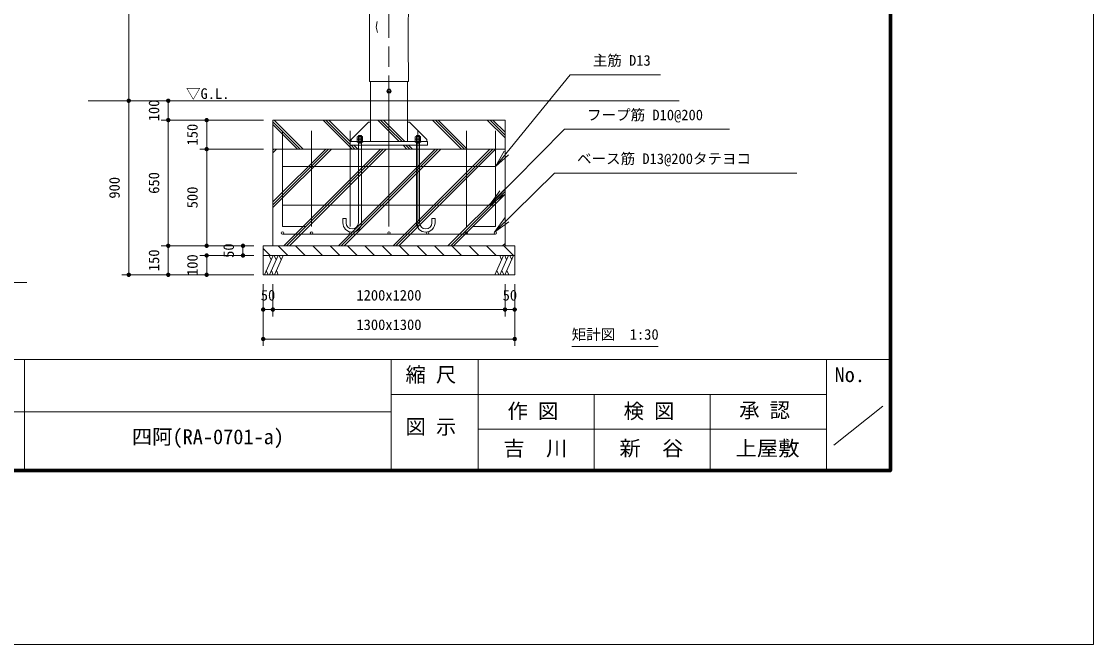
# Model space of a CAD drawing. Units: millimetres at full size, sheet at 1:50, with parts at other scales. Extents: x -1000 to 22000, y -750 to 15600.
# Drawn here: x 12764 to 22000, y -750 to 4620 of the extents above; entities that cross this region are included whole.
import ezdxf
from ezdxf.enums import TextEntityAlignment as Align

# ---------------------------------------------------------------- set-up
doc = ezdxf.new("R2010")
doc.units = ezdxf.units.MM
doc.header["$LTSCALE"] = 50
doc.linetypes.add('CHAIN', pattern=[18.5, 12, -1.5, 3.5, -1.5])
doc.layers.add('D-BGD-TXT', color=7, linetype='Continuous')
for name, color, linetype, lineweight in [('D-BMK', 2, 'CHAIN', 13), ('D-STR', 1, 'Continuous', 13), ('D-STR-DIM', 7, 'Continuous', 13), ('D-STR-HTXT', 7, 'Continuous', 13), ('D-STR-TXT', 7, 'Continuous', 13), ('D-TTL', 7, 'Continuous', 70), ('D-TTL-FRAM', 7, 'Continuous', 13), ('D-TTL-TXT', 7, 'Continuous', 13), ('V-nasSTD', 5, 'Continuous', 13)]:
    doc.layers.add(name, color=color, linetype=linetype, lineweight=lineweight)
doc.styles.add('ＭＳ ゴシック', font='')
doc.styles.get('ＭＳ ゴシック').set_extended_font_data('MS Gothic')

# ---------------------------------------------------------------- blocks, each defined once
blk = doc.blocks.new('filled_dot')
at = {"color": 0, "linetype": 'Continuous', "lineweight": -2, "const_width": 1.25}
blk.add_lwpolyline([(-0.625, 0, 1), (0.625, 0, 1)], format="xyb", close=True, dxfattribs=at)
blk = doc.blocks.new('open_arrow')
at = {"color": 0, "linetype": 'Continuous', "lineweight": -2}
blk.add_lwpolyline([(7.5, 1.25), (0, 0), (7.5, -1.25)], dxfattribs=at)

msp = doc.modelspace()

# ---------------------------------------------------------------- linework, layer by layer
at = {"layer": 'D-BMK'}
msp.add_line((15930.19, 3553.11), (15930.19, 9904.27), dxfattribs=at)
at = {"layer": 'D-STR'}
for p, q in [((15771.27, 4103.11), (15762.94, 4103.11)), ((15950.77, 4019.78), (15909.61, 4019.78)), ((15911.91, 4019.78), (15921.05, 4035.61)), ((15921.05, 4003.95), (15911.91, 4019.78)), ((15921.05, 4035.61), (15939.33, 4035.61)), ((15939.33, 4003.95), (15921.05, 4003.95)), ((15930.19, 4040.36), (15930.19, 3999.2)), ((15939.33, 4035.61), (15948.47, 4019.78)), ((15948.47, 4019.78), (15939.33, 4003.95)), ((13338.94, 3936.45), (18430.19, 3936.45)), ((15165.96, 3519.78), (14930.19, 3755.55)), ((15141.79, 3519.78), (14930.19, 3731.38)), ((15190.12, 3519.78), (14940.12, 3769.78)), ((15596.86, 3536.12), (15363.2, 3769.78)), ((15596.86, 3560.29), (15387.36, 3769.78)), ((15596.86, 3584.45), (15411.53, 3769.78)), ((15930.19, 3674.19), (15834.6, 3769.78)), ((15930.19, 3698.36), (15858.77, 3769.78)), ((15930.19, 3722.52), (15882.93, 3769.78)), ((16067.93, 3584.78), (15930.19, 3722.52)), ((16043.77, 3584.78), (15930.19, 3698.36)), ((16556, 3519.78), (16306, 3769.78)), ((16580.17, 3519.78), (16330.17, 3769.78)), ((16604.34, 3519.78), (16354.34, 3769.78)), ((16930.19, 3617), (16777.41, 3769.78)), ((16930.19, 3641.17), (16801.58, 3769.78)), ((16930.19, 3665.33), (16825.74, 3769.78)), ((15013.52, 2853.11), (15013.52, 3678.14)), ((15263.52, 2853.11), (15263.52, 3678.14)), ((15596.86, 2853.11), (15596.86, 3678.14)), ((15657.1, 3626.28), (15661.19, 3628.45)), ((15657.1, 3606.78), (15657.1, 3626.28)), ((15657.1, 3604.61), (15661.19, 3606.78)), ((15657.1, 3606.78), (15703.28, 3606.78)), ((15657.1, 3585.11), (15657.1, 3604.61)), ((15661.19, 3628.45), (15699.19, 3628.45)), ((15661.19, 3606.78), (15699.19, 3606.78)), ((15666.86, 3638.11), (15666.86, 2884.78)), ((15693.52, 3638.11), (15666.86, 3638.11)), ((15668.64, 3606.78), (15668.64, 3626.28)), ((15668.64, 3585.11), (15668.64, 3604.61)), ((15680.19, 3602.45), (15680.19, 3632.78)), ((15680.19, 3575.45), (15680.19, 3611.11)), ((15691.74, 3606.78), (15691.74, 3626.28)), ((15691.74, 3585.11), (15691.74, 3604.61)), ((15693.52, 3638.11), (15693.52, 2884.78)), ((15703.28, 3626.28), (15699.19, 3628.45)), ((15703.28, 3604.61), (15699.19, 3606.78)), ((15703.28, 3606.78), (15703.28, 3626.28)), ((15703.28, 3585.11), (15703.28, 3604.61)), ((15930.19, 2853.11), (15930.19, 3678.14)), ((16019.6, 3584.78), (15930.19, 3674.19)), ((16157.1, 3626.28), (16161.19, 3628.45)), ((16157.1, 3606.78), (16157.1, 3626.28)), ((16157.1, 3604.61), (16161.19, 3606.78)), ((16203.28, 3606.78), (16157.1, 3606.78)), ((16157.1, 3585.11), (16157.1, 3604.61)), ((16199.19, 3628.45), (16161.19, 3628.45)), ((16199.19, 3606.78), (16161.19, 3606.78)), ((16166.86, 3638.11), (16166.86, 2884.78)), ((16166.86, 3638.11), (16193.52, 3638.11)), ((16168.64, 3606.78), (16168.64, 3626.28)), ((16168.64, 3585.11), (16168.64, 3604.61)), ((16180.19, 2853.11), (16180.19, 3678.14)), ((16180.19, 3602.45), (16180.19, 3632.78)), ((16180.19, 3575.45), (16180.19, 3611.11)), ((16191.74, 3606.78), (16191.74, 3626.28)), ((16191.74, 3585.11), (16191.74, 3604.61)), ((16193.52, 3638.11), (16193.52, 2884.78)), ((16203.28, 3626.28), (16199.19, 3628.45)), ((16203.28, 3604.61), (16199.19, 3606.78)), ((16203.28, 3606.78), (16203.28, 3626.28)), ((16203.28, 3585.11), (16203.28, 3604.61)), ((16596.86, 2853.11), (16596.86, 3678.14)), ((16846.86, 2853.11), (16846.86, 3678.14)), ((14930.19, 3064.32), (15385.65, 3519.78)), ((14930.19, 3511.55), (14938.42, 3519.78)), ((14930.19, 3040.15), (15409.82, 3519.78)), ((14930.19, 3487.39), (14962.58, 3519.78)), ((14930.19, 3015.98), (15433.99, 3519.78)), ((15023.73, 2686.45), (15857.06, 3519.78)), ((15047.89, 2686.45), (15881.23, 3519.78)), ((15072.06, 2686.45), (15905.39, 3519.78)), ((16513.52, 3519.78), (15346.86, 3519.78)), ((15495.13, 2686.45), (16328.46, 3519.78)), ((15519.3, 2686.45), (16352.63, 3519.78)), ((15543.46, 2686.45), (16376.8, 3519.78)), ((15613.2, 3519.78), (15596.86, 3536.12)), ((15637.36, 3519.78), (15604.03, 3553.11)), ((15661.53, 3519.78), (15628.2, 3553.11)), ((15655.19, 3585.11), (15705.19, 3585.11)), ((15655.19, 3585.11), (15655.19, 3579.78)), ((15655.19, 3579.78), (15705.19, 3579.78)), ((15693.52, 3571.45), (15666.86, 3571.45)), ((15705.19, 3585.11), (15705.19, 3579.78)), ((15966.53, 2686.45), (16799.87, 3519.78)), ((15990.7, 2686.45), (16824.03, 3519.78)), ((16014.87, 2686.45), (16848.2, 3519.78)), ((16084.6, 3519.78), (16051.27, 3553.11)), ((16108.77, 3519.78), (16075.43, 3553.11)), ((16132.93, 3519.78), (16099.6, 3553.11)), ((16205.19, 3585.11), (16155.19, 3585.11)), ((16155.19, 3585.11), (16155.19, 3579.78)), ((16205.19, 3579.78), (16155.19, 3579.78)), ((16166.86, 3571.45), (16193.52, 3571.45)), ((16205.19, 3585.11), (16205.19, 3579.78)), ((16846.86, 3369.78), (15013.52, 3369.78)), ((16437.94, 2686.45), (16930.19, 3178.7)), ((16462.11, 2686.45), (16930.19, 3154.53)), ((16486.27, 2686.45), (16930.19, 3130.37)), ((16846.86, 3036.45), (15013.52, 3036.45)), ((15560.19, 2923.11), (15533.52, 2923.11)), ((15533.52, 2884.78), (15533.52, 2923.11)), ((15560.19, 2884.78), (15560.19, 2923.11)), ((16300.19, 2923.11), (16326.86, 2923.11)), ((16300.19, 2884.78), (16300.19, 2923.11)), ((16326.86, 2884.78), (16326.86, 2923.11)), ((15013.52, 2853.11), (15210.93, 2853.11)), ((16846.86, 2786.45), (15013.52, 2786.45)), ((16846.86, 2853.11), (16649.45, 2853.11)), ((15057.9, 2603.11), (14974.57, 2686.45)), ((15207.57, 2603.11), (15124.24, 2686.45)), ((15357.24, 2603.11), (15273.91, 2686.45)), ((15506.91, 2603.11), (15423.58, 2686.45)), ((15656.59, 2603.11), (15573.25, 2686.45)), ((15806.26, 2603.11), (15722.92, 2686.45)), ((15930.19, 2628.85), (15872.59, 2686.45)), ((16105.6, 2603.11), (16022.26, 2686.45)), ((16255.27, 2603.11), (16171.94, 2686.45)), ((16404.94, 2603.11), (16321.61, 2686.45)), ((16554.61, 2603.11), (16471.28, 2686.45)), ((16704.28, 2603.11), (16620.95, 2686.45)), ((16853.95, 2603.11), (16770.62, 2686.45)), ((16909.34, 2686.45), (16930.19, 2707.29)), ((17003.62, 2603.11), (16920.29, 2686.45)), ((14908.23, 2603.11), (14846.86, 2664.49)), ((14857.16, 2436.45), (14931.4, 2603.11)), ((14914.98, 2566.25), (14898.56, 2603.11)), ((14900.63, 2436.45), (14974.86, 2603.11)), ((14958.44, 2566.25), (14942.02, 2603.11)), ((14944.09, 2436.45), (15018.33, 2603.11)), ((15001.9, 2566.25), (14985.48, 2603.11)), ((15955.93, 2603.11), (15930.19, 2628.85)), ((16842.83, 2436.45), (16917.06, 2603.11)), ((16900.64, 2566.25), (16884.22, 2603.11)), ((16886.29, 2436.45), (16960.53, 2603.11)), ((16944.11, 2566.25), (16927.68, 2603.11)), ((16929.75, 2436.45), (17003.99, 2603.11)), ((16987.57, 2566.25), (16971.15, 2603.11)), ((14873.58, 2473.31), (14890, 2436.45)), ((14917.05, 2473.31), (14933.47, 2436.45)), ((14960.51, 2473.31), (14976.93, 2436.45)), ((16859.25, 2473.31), (16875.67, 2436.45)), ((16902.71, 2473.31), (16919.13, 2436.45)), ((16946.17, 2473.31), (16962.6, 2436.45)), ((7205.01, 2369.54), (12809.8, 2369.54))]:
    msp.add_line(p, q, dxfattribs=at)
for points in [[(15763.52, 7519.78), (15760.51, 7357.11), (15766.93, 6690.67), (15760.78, 6383.2), (15760.78, 6019.33), (15763.24, 4883.25), (15762.94, 4103.11)], [(16089.11, 4103.11), (16097.44, 4103.11), (16095.93, 4432.42), (16098.3, 4883.25), (16097, 5483.85), (16100.77, 6019.33), (16100.77, 6383.2), (16094.62, 6690.67), (16101.04, 7357.11), (16096.86, 7519.78)], [(15828.18, 4619.53), (15818.96, 4570.33), (15831.26, 4524.21)]]:
    msp.add_lwpolyline(points, dxfattribs=at)
for points in [[(16089.11, 4103.11), (15771.27, 4103.11), (15771.27, 3584.78), (16089.11, 3584.78)], [(14930.19, 3769.78), (16930.19, 3769.78), (16930.19, 3519.78), (14930.19, 3519.78)], [(15771.27, 3584.78), (15604.61, 3584.78), (15604.61, 3601.45), (15754.61, 3751.45), (15771.27, 3751.45)], [(16089.11, 3584.78), (16255.77, 3584.78), (16255.77, 3601.45), (16105.77, 3751.45), (16089.11, 3751.45)], [(16930.19, 3519.78), (14930.19, 3519.78), (14930.19, 2686.45), (16930.19, 2686.45)], [(15596.86, 3553.11), (16263.52, 3553.11), (16263.52, 3584.78), (15596.86, 3584.78)], [(17013.52, 2686.45), (14846.86, 2686.45), (14846.86, 2603.11), (17013.52, 2603.11)], [(14846.86, 2603.11), (17013.52, 2603.11), (17013.52, 2436.45), (14846.86, 2436.45)]]:
    msp.add_lwpolyline(points, close=True, dxfattribs=at)
for centre, radius in [((15930.19, 4019.78), 14.25), ((15013.52, 2797.28), 10.83), ((15263.52, 2797.28), 10.83), ((15596.86, 2797.28), 10.83), ((15930.19, 2797.28), 10.83), ((16263.52, 2797.28), 10.83), ((16596.86, 2797.28), 10.83), ((16846.86, 2797.28), 10.83)]:
    msp.add_circle(centre, radius, dxfattribs=at)
for centre, radius, start, end in [((15662.87, 3620.32), 8.3, 45.90122, 78.32053), ((15662.87, 3598.66), 8.3, 45.90122, 78.32053), ((15680.19, 3596.6), 31.85, 68.74529, 111.25471), ((15680.19, 3574.93), 31.85, 68.74529, 111.25471), ((15697.51, 3620.32), 8.3, 101.67947, 134.09878), ((15697.51, 3598.66), 8.3, 101.67947, 134.09878), ((16162.87, 3620.32), 8.3, 45.90122, 78.32053), ((16162.87, 3598.66), 8.3, 45.90122, 78.32053), ((16180.19, 3596.6), 31.85, 68.74529, 111.25471), ((16180.19, 3574.93), 31.85, 68.74529, 111.25471), ((16197.51, 3620.32), 8.3, 101.67947, 134.09878), ((16197.51, 3598.66), 8.3, 101.67947, 134.09878), ((15613.52, 2884.78), 80, 180, 0), ((15613.52, 2884.78), 53.33, 180, 0), ((16246.86, 2884.78), 80, 180, 0), ((16246.86, 2884.78), 53.33, 180, 0)]:
    msp.add_arc(centre, radius, start, end, dxfattribs=at)
at = {"layer": 'D-STR-DIM'}
for p, q in [((13688.87, 7555.86), (13688.87, 3936.45)), ((15641.86, 3936.45), (13628.87, 3936.45)), ((15225.19, 3936.45), (13628.87, 3936.45)), ((13688.87, 3936.45), (13688.87, 2436.45)), ((15225.19, 3936.45), (13968.81, 3936.45)), ((14028.81, 3936.45), (14028.81, 3769.78)), ((14850.19, 3769.78), (13968.81, 3769.78)), ((14850.19, 3769.78), (13968.81, 3769.78)), ((14028.81, 3769.78), (14028.81, 2686.45)), ((14850.19, 3769.78), (14300.04, 3769.78)), ((14360.04, 3769.78), (14360.04, 3519.78)), ((14850.19, 3519.78), (14300.04, 3519.78)), ((14850.19, 3519.78), (14300.04, 3519.78)), ((14360.04, 3519.78), (14360.04, 2686.45)), ((14766.86, 2686.45), (13968.81, 2686.45)), ((14766.86, 2686.45), (13968.81, 2686.45)), ((14028.81, 2686.45), (14028.81, 2436.45)), ((14766.86, 2686.45), (14300.04, 2686.45)), ((14766.86, 2686.45), (14612.46, 2686.45)), ((14672.46, 2686.45), (14672.46, 2603.11)), ((14766.86, 2603.11), (14300.04, 2603.11)), ((14360.04, 2603.11), (14360.04, 2436.45)), ((14766.86, 2603.11), (14612.46, 2603.11)), ((14766.86, 2436.45), (13628.87, 2436.45)), ((14766.86, 2436.45), (13968.81, 2436.45)), ((14766.86, 2436.45), (14300.04, 2436.45)), ((14846.86, 2356.45), (14846.86, 2077.1)), ((14846.86, 2356.45), (14846.86, 1823.13)), ((14930.19, 2356.45), (14930.19, 2077.1)), ((14930.19, 2356.45), (14930.19, 2077.1)), ((16930.19, 2356.45), (16930.19, 2077.1)), ((16930.19, 2356.45), (16930.19, 2077.1)), ((17013.52, 2356.45), (17013.52, 2077.1)), ((17013.52, 2356.45), (17013.52, 1823.13)), ((14846.86, 2137.1), (14930.19, 2137.1)), ((14930.19, 2137.1), (16930.19, 2137.1)), ((17013.52, 2137.1), (16930.19, 2137.1)), ((14846.86, 1883.13), (17013.52, 1883.13))]:
    msp.add_line(p, q, dxfattribs=at)
at = {"layer": 'D-STR-HTXT'}
for points in [[(16846.86, 3369.78), (17491.51, 4160.71), (17641.51, 4160.71), (18269.05, 4160.71)], [(16797.72, 3036.45), (17442.37, 3690.91), (17592.37, 3690.91), (18865.21, 3690.91)], [(16838.7, 2804.42), (17356.19, 3313.59), (17506.19, 3313.59), (19442.74, 3313.59)]]:
    msp.add_lwpolyline(points, dxfattribs=at)
at = {"layer": 'D-STR-TXT'}
msp.add_line((17504.32, 1818.95), (18250.01, 1818.95), dxfattribs=at)
at = {"layer": 'D-TTL'}
msp.add_lwpolyline([(750, 750), (750, 14100), (20250, 14100), (20250, 750)], close=True, dxfattribs=at)
at = {"layer": 'D-TTL-FRAM'}
for p, q in [((750, 1706.1), (20250, 1706.1)), ((15948.06, 1706.1), (15948.06, 750)), ((16698.06, 1706.1), (16698.06, 750)), ((19698.06, 1706.1), (19698.06, 750)), ((16698.06, 1406.1), (15948.06, 1406.1)), ((16698.06, 1406.1), (19698.06, 1406.1)), ((17698.06, 750), (17698.06, 1406.1)), ((18698.06, 1406.1), (18698.06, 750)), ((19763.32, 967.35), (20183.32, 1303.35)), ((15948.06, 1256.1), (11698.06, 1256.1)), ((19698.06, 1106.1), (16698.06, 1106.1))]:
    msp.add_line(p, q, dxfattribs=at)
at = {"layer": 'D-TTL-TXT'}
msp.add_line((12789.89, 750), (12789.89, 1706.1), dxfattribs=at)
at = {"layer": 'V-nasSTD'}
msp.add_lwpolyline([(-1000, -750), (-1000, 15600), (22000, 15600), (22000, -750)], close=True, dxfattribs=at)

# ---------------------------------------------------------------- block references
at = {"layer": 'D-STR-DIM', "xscale": 15, "yscale": 15}
for p, rotation in [((13688.87, 3936.45), 90), ((13688.87, 3936.45), 270), ((14028.81, 3936.45), 270), ((14028.81, 3769.78), 90), ((14028.81, 3769.78), 270), ((14360.04, 3769.78), 270), ((14360.04, 3519.78), 90), ((14360.04, 3519.78), 270), ((14028.81, 2686.45), 90), ((14028.81, 2686.45), 270), ((14360.04, 2686.45), 90), ((14672.46, 2686.45), 270), ((14360.04, 2603.11), 270), ((14672.46, 2603.11), 90), ((13688.87, 2436.45), 90), ((14028.81, 2436.45), 90), ((14360.04, 2436.45), 90), ((14930.19, 2137.1), 180), ((16930.19, 2137.1), 180), ((17013.52, 2137.1), 180), ((17013.52, 1883.13), 180)]:
    msp.add_blockref('filled_dot', p, dxfattribs=dict(at, rotation=rotation))
for p in [(14846.86, 2137.1), (14930.19, 2137.1), (16930.19, 2137.1), (14846.86, 1883.13)]:
    msp.add_blockref('filled_dot', p, dxfattribs=at)
at = {"layer": 'D-STR-HTXT', "xscale": 20, "yscale": 20}
for p, rotation in [((16846.86, 3369.78), 50.8), ((16797.72, 3036.45), 45.4), ((16838.7, 2804.42), 44.5)]:
    msp.add_blockref('open_arrow', p, dxfattribs=dict(at, rotation=rotation))

# ---------------------------------------------------------------- texts
at = {"layer": 'D-BGD-TXT', "style": 'ＭＳ ゴシック', "width": 1.05}
for s, p in [('吉\u3000川', (16915.73, 838.63)), ('新\u3000谷', (17915.73, 838.63)), ('上屋敷', (18915.73, 838.63))]:
    msp.add_text(s, height=128.3, dxfattribs=at).set_placement(p, align=Align.BOTTOM_LEFT)
at = {"layer": 'D-STR-DIM', "style": 'ＭＳ ゴシック'}
for s, p in [('100', (13859.42, 3853.11)), ('150', (14190.65, 3644.78)), ('900', (13519.48, 3186.45)), ('650', (13859.42, 3228.11)), ('500', (14190.65, 3103.11)), ('50', (14503.07, 2644.78)), ('150', (13859.42, 2561.45)), ('100', (14190.65, 2519.78))]:
    msp.add_text(s, height=91.64, rotation=90, dxfattribs=at).set_placement(p, align=Align.TOP_CENTER)
for s, p in [('50', (14888.52, 2306.49)), ('1200x1200', (15930.19, 2306.49)), ('50', (16971.86, 2306.49)), ('1300x1300', (15930.19, 2052.52))]:
    msp.add_text(s, height=91.64, dxfattribs=at).set_placement(p, align=Align.TOP_CENTER)
at = {"layer": 'D-STR-HTXT', "style": 'ＭＳ ゴシック'}
for s, p in [('主筋 D13', (17685.9, 4330.1)), ('フープ筋 D10@200\u3000', (17636.76, 3860.3)), ('ベース筋 D13@200タテヨコ\u3000', (17550.58, 3482.98))]:
    msp.add_text(s, height=91.64, dxfattribs=at).set_placement(p, align=Align.TOP_LEFT)
at = {"layer": 'D-STR-TXT', "style": 'ＭＳ ゴシック'}
for s, p in [('▽G.L.\u3000', (14181.96, 4043.75)), ('矩計図\u30001:30', (17504.32, 1968.95))]:
    msp.add_text(s, height=91.64, dxfattribs=at).set_placement(p, align=Align.TOP_LEFT)
at = {"layer": 'D-TTL-TXT', "style": 'ＭＳ ゴシック'}
for s, p in [('縮 尺', (16072.83, 1473.28)), ('No.', (19769.09, 1473.28)), ('作 図', (16951.54, 1159.45)), ('検 図', (17952.26, 1159.45)), ('承 認', (18947.83, 1166.95)), ('図 示', (16072.83, 1024.36)), ('四阿(RA-0701-a)', (13715.5, 938.5))]:
    msp.add_text(s, height=128.3, dxfattribs=at).set_placement(p, align=Align.BOTTOM_LEFT)

doc.saveas('drawing.dxf')
